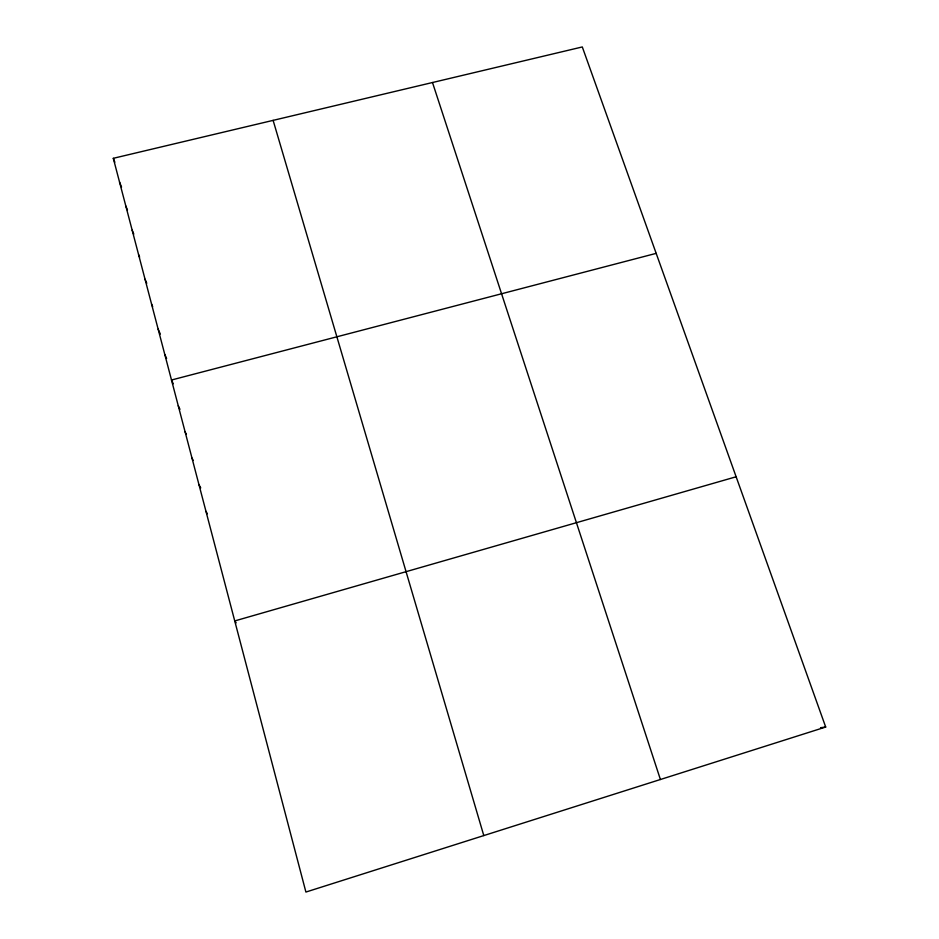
<?xml version="1.0" encoding="UTF-8"?>
<svg xmlns="http://www.w3.org/2000/svg" width="939" height="939" viewBox="0 0 939 939"><rect width="100%" height="100%" fill="white"/><g stroke="black" fill="none" stroke-linecap="round" stroke-linejoin="round"><path stroke-width="1.41" d="M825.698 727.032L305.903 892.05L113.302 158.315L582.297 46.95L825.698 727.032L820.557 727.713M736.129 476.777L234.738 620.937L236.17 622.815M656.173 253.366L171.497 380.013L173.257 383.769M205.97 511.332L207.343 513.762M198.939 484.571L200.735 487.893M191.979 458.068L193.223 460.462M185.089 431.799L186.38 434.381M178.257 405.789L179.971 409.322M164.795 354.473L166.614 358.452M158.151 329.166L160.334 334.061M151.566 304.095L152.681 306.654M145.04 279.247L146.766 283.273M138.585 254.622L139.629 257.11M132.176 230.219L133.784 234.116M125.826 206.04L127.469 210.078M119.535 182.072L121.554 187.096M113.302 158.315L114.851 162.212M432.492 82.515L660.41 779.511M273.12 120.368L483.796 835.581"/></g></svg>
